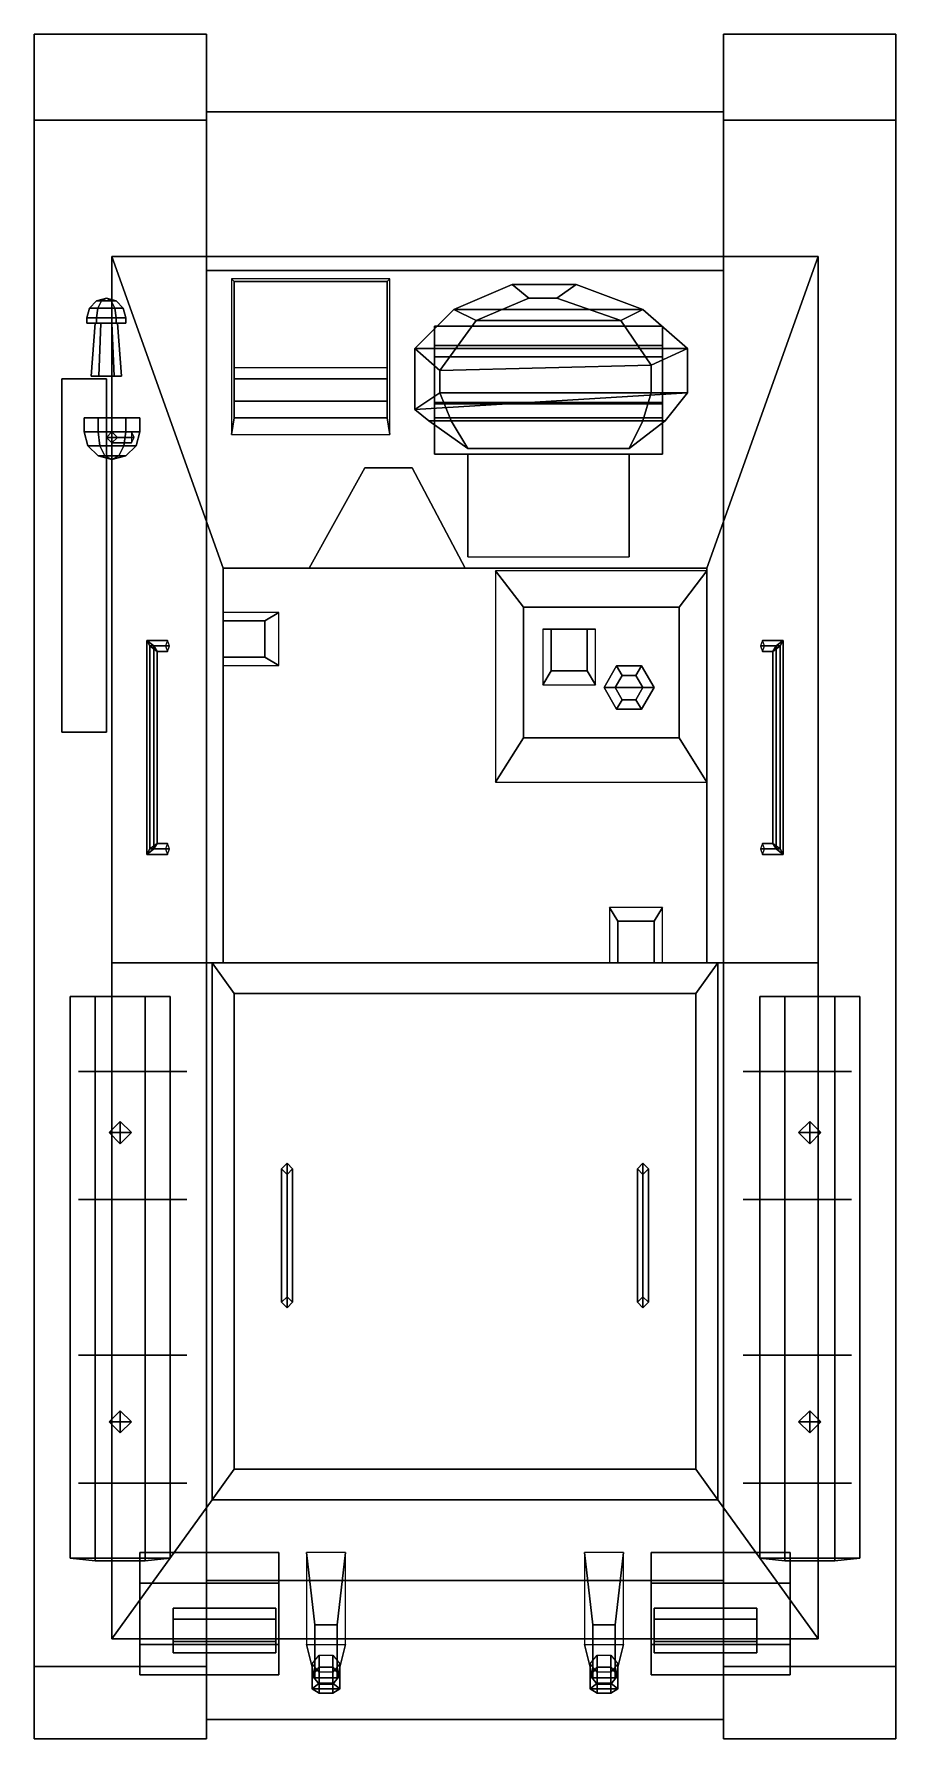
# Model space of a CAD drawing. Extents: x -1.55 to 1.55, y -2.96 to 3.17.
import ezdxf

# ---------------------------------------------------------------- set-up
doc = ezdxf.new("R2010")
doc.units = 0
doc.layers.get('0').update_dxf_attribs({"linetype": 'CONTINUOUS'})
doc.layers.add('MUDGUARDS', color=4, linetype='CONTINUOUS')

msp = doc.modelspace()

# ---------------------------------------------------------------- linework, layer by layer
for points in [[(-0.93, 2.32, 0.38), (-0.93, -2.39, 0.38), (-0.93, -2.89, 0.84), (-0.93, 2.89, 0.71)], [(0.93, 2.89, 0.71), (0.93, 2.32, 0.38), (-0.93, 2.32, 0.38), (-0.93, 2.89, 0.71)], [(-0.93, 2.89, 0.71), (-0.93, -2.89, 0.84), (-0.93, -2.6, 1.11), (-0.93, 2.37, 1.11)], [(0.93, 2.37, 1.11), (0.93, 2.89, 0.71), (-0.93, 2.89, 0.71), (-0.93, 2.37, 1.11)], [(0.93, -2.89, 0.84), (0.93, -2.39, 0.38), (0.93, 2.32, 0.38), (0.93, 2.89, 0.71)], [(0.93, -2.6, 1.11), (0.93, -2.89, 0.84), (0.93, 2.89, 0.71), (0.93, 2.37, 1.11)], [(-1.27, 2.37, 1.11), (-1.27, -0.17, 1.11), (-0.87, -0.17, 1.96), (-0.87, 1.25, 1.96)], [(0.87, 1.25, 1.96), (1.27, 2.37, 1.11), (-1.27, 2.37, 1.11), (-0.87, 1.25, 1.96)], [(-0.93, 2.37, 1.11), (-0.93, -2.6, 1.11), (-1.27, -2.6, 1.11), (-1.27, 2.37, 1.11)], [(0.87, -0.17, 1.96), (1.27, -0.17, 1.11), (1.27, 2.37, 1.11), (0.87, 1.25, 1.96)], [(1.27, 2.37, 1.11), (1.27, -2.6, 1.11), (0.93, -2.6, 1.11), (0.93, 2.37, 1.11)], [(0.93, 2.32, 0.38), (0.93, -2.39, 0.38), (-0.93, -2.39, 0.38), (-0.93, 2.32, 0.38)], [(-0.84, 2.29, 1.15), (-0.84, 1.73, 1.58), (-0.83, 1.79, 1.58), (-0.83, 2.28, 1.23)], [(-0.83, 2.28, 1.23), (-0.28, 2.28, 1.23), (-0.27, 2.29, 1.15), (-0.84, 2.29, 1.15)], [(-0.83, 1.79, 1.58), (-0.28, 1.79, 1.58), (-0.28, 2.28, 1.23), (-0.83, 2.28, 1.23)], [(-0.28, 2.28, 1.23), (-0.28, 1.79, 1.58), (-0.27, 1.73, 1.58), (-0.27, 2.29, 1.15)], [(0.17, 2.27, 1.91), (-0.04, 2.18, 1.91), (0.04, 2.14, 2), (0.23, 2.22, 2)], [(0.4, 2.27, 1.91), (0.64, 2.18, 1.91), (-0.04, 2.18, 1.91), (0.17, 2.27, 1.91)], [(0.23, 2.22, 2), (0.33, 2.22, 2), (0.4, 2.27, 1.91), (0.17, 2.27, 1.91)], [(0.33, 2.22, 2), (0.56, 2.14, 2), (0.64, 2.18, 1.91), (0.4, 2.27, 1.91)], [(-1.325, 2.2106, 1.24), (-1.3506, 2.185, 1.24), (-1.3203, 2.185, 1.2925), (-1.3075, 2.2106, 1.2703)], [(-1.3075, 2.2106, 1.2097), (-1.3203, 2.185, 1.1875), (-1.3506, 2.185, 1.24), (-1.325, 2.2106, 1.24)], [(-1.29, 2.22, 1.24), (-1.325, 2.2106, 1.24), (-1.3075, 2.2106, 1.2703), (-1.29, 2.22, 1.24)], [(-1.29, 2.22, 1.24), (-1.3075, 2.2106, 1.2097), (-1.325, 2.2106, 1.24), (-1.29, 2.22, 1.24)], [(-1.3075, 2.2106, 1.2703), (-1.3203, 2.185, 1.2925), (-1.2597, 2.185, 1.2925), (-1.2725, 2.2106, 1.2703)], [(-1.2725, 2.2106, 1.2097), (-1.2597, 2.185, 1.1875), (-1.3203, 2.185, 1.1875), (-1.3075, 2.2106, 1.2097)], [(-1.29, 2.22, 1.24), (-1.3075, 2.2106, 1.2703), (-1.2725, 2.2106, 1.2703), (-1.29, 2.22, 1.24)], [(-1.29, 2.22, 1.24), (-1.2725, 2.2106, 1.2097), (-1.3075, 2.2106, 1.2097), (-1.29, 2.22, 1.24)], [(-1.29, 2.22, 1.24), (-1.2725, 2.2106, 1.2703), (-1.255, 2.2106, 1.24), (-1.29, 2.22, 1.24)], [(-1.29, 2.22, 1.24), (-1.255, 2.2106, 1.24), (-1.2725, 2.2106, 1.2097), (-1.29, 2.22, 1.24)], [(-1.2725, 2.2106, 1.2703), (-1.2597, 2.185, 1.2925), (-1.2294, 2.185, 1.24), (-1.255, 2.2106, 1.24)], [(-1.255, 2.2106, 1.24), (-1.2294, 2.185, 1.24), (-1.2597, 2.185, 1.1875), (-1.2725, 2.2106, 1.2097)], [(0.04, 2.14, 2), (0.56, 2.14, 2), (0.33, 2.22, 2), (0.23, 2.22, 2)], [(-1.3506, 2.185, 1.24), (-1.36, 2.15, 1.24), (-1.325, 2.15, 1.3006), (-1.3203, 2.185, 1.2925)], [(-1.3203, 2.185, 1.1875), (-1.325, 2.15, 1.1794), (-1.36, 2.15, 1.24), (-1.3506, 2.185, 1.24)], [(-1.325, 2.15, 1.3006), (-1.36, 2.15, 1.24), (-1.36, 2.13, 1.24), (-1.325, 2.13, 1.3006)], [(-1.36, 2.15, 1.24), (-1.325, 2.15, 1.1794), (-1.325, 2.13, 1.1794), (-1.36, 2.13, 1.24)], [(-1.3203, 2.185, 1.2925), (-1.325, 2.15, 1.3006), (-1.255, 2.15, 1.3006), (-1.2597, 2.185, 1.2925)], [(-1.2597, 2.185, 1.1875), (-1.255, 2.15, 1.1794), (-1.325, 2.15, 1.1794), (-1.3203, 2.185, 1.1875)], [(-1.255, 2.15, 1.3006), (-1.325, 2.15, 1.3006), (-1.325, 2.13, 1.3006), (-1.255, 2.13, 1.3006)], [(-1.325, 2.15, 1.1794), (-1.255, 2.15, 1.1794), (-1.255, 2.13, 1.1794), (-1.325, 2.13, 1.1794)], [(-1.2597, 2.185, 1.2925), (-1.255, 2.15, 1.3006), (-1.22, 2.15, 1.24), (-1.2294, 2.185, 1.24)], [(-1.2294, 2.185, 1.24), (-1.22, 2.15, 1.24), (-1.255, 2.15, 1.1794), (-1.2597, 2.185, 1.1875)], [(-1.22, 2.15, 1.24), (-1.255, 2.15, 1.3006), (-1.255, 2.13, 1.3006), (-1.22, 2.13, 1.24)], [(-1.255, 2.15, 1.1794), (-1.22, 2.15, 1.24), (-1.22, 2.13, 1.24), (-1.255, 2.13, 1.1794)], [(0.64, 2.18, 1.91), (0.8, 2.04, 1.91), (-0.18, 2.04, 1.91), (-0.04, 2.18, 1.91)], [(-0.04, 2.18, 1.91), (-0.18, 2.04, 1.91), (-0.09, 1.96, 2), (0.04, 2.14, 2)], [(0.56, 2.14, 2), (0.67, 1.98, 2), (0.8, 2.04, 1.91), (0.64, 2.18, 1.91)], [(-1.255, 2.13, 1.3006), (-1.325, 2.13, 1.3006), (-1.36, 2.13, 1.24), (-1.22, 2.13, 1.24)], [(-1.22, 2.13, 1.24), (-1.36, 2.13, 1.24), (-1.325, 2.13, 1.1794), (-1.255, 2.13, 1.1794)], [(-1.3175, 1.94, 1.1924), (-1.345, 1.94, 1.24), (-1.33, 2.13, 1.24), (-1.31, 2.13, 1.2054)], [(-1.345, 1.94, 1.24), (-1.3175, 1.94, 1.2876), (-1.31, 2.13, 1.2746), (-1.33, 2.13, 1.24)], [(-1.2625, 1.94, 1.1924), (-1.3175, 1.94, 1.1924), (-1.31, 2.13, 1.2054), (-1.27, 2.13, 1.2054)], [(-1.3175, 1.94, 1.2876), (-1.2625, 1.94, 1.2876), (-1.27, 2.13, 1.2746), (-1.31, 2.13, 1.2746)], [(-1.235, 1.94, 1.24), (-1.2625, 1.94, 1.1924), (-1.27, 2.13, 1.2054), (-1.25, 2.13, 1.24)], [(-1.2625, 1.94, 1.2876), (-1.235, 1.94, 1.24), (-1.25, 2.13, 1.24), (-1.27, 2.13, 1.2746)], [(-0.11, 2.12, 1.34), (-0.11, 1.66, 1.64), (-0.11, 1.66, 1.93), (-0.11, 2.12, 1.48)], [(0.71, 2.12, 1.48), (0.71, 2.12, 1.34), (-0.11, 2.12, 1.34), (-0.11, 2.12, 1.48)], [(0.71, 2.05, 1.58), (0.71, 2.12, 1.48), (-0.11, 2.12, 1.48), (-0.11, 2.05, 1.58)], [(-0.11, 2.12, 1.48), (-0.11, 1.66, 1.93), (-0.11, 1.79, 1.86), (-0.11, 2.05, 1.58)], [(-0.09, 1.96, 2), (0.67, 1.98, 2), (0.56, 2.14, 2), (0.04, 2.14, 2)], [(0.71, 1.66, 1.93), (0.71, 1.66, 1.64), (0.71, 2.12, 1.34), (0.71, 2.12, 1.48)], [(0.71, 1.79, 1.86), (0.71, 1.66, 1.93), (0.71, 2.12, 1.48), (0.71, 2.05, 1.58)], [(0.8, 2.04, 1.91), (0.8, 1.88, 1.91), (-0.18, 1.82, 1.91), (-0.18, 2.04, 1.91)], [(-0.18, 2.04, 1.91), (-0.18, 1.82, 1.91), (-0.09, 1.88, 2), (-0.09, 1.96, 2)], [(0.71, 2.01, 1.8), (0.71, 2.05, 1.58), (-0.11, 2.05, 1.58), (-0.11, 2.01, 1.8)], [(-0.11, 2.05, 1.58), (-0.11, 1.84, 1.8), (-0.11, 1.84, 1.8), (-0.11, 2.01, 1.8)], [(0.67, 1.98, 2), (0.67, 1.88, 2), (0.8, 1.88, 1.91), (0.8, 2.04, 1.91)], [(0.71, 1.84, 1.8), (0.71, 1.84, 1.8), (0.71, 2.05, 1.58), (0.71, 2.01, 1.8)], [(-0.83, 1.97, 1.45), (-0.83, 1.79, 1.58), (-0.83, 1.85, 1.59), (-0.83, 1.93, 1.58)], [(-0.83, 1.93, 1.58), (-0.28, 1.93, 1.58), (-0.28, 1.97, 1.45), (-0.83, 1.97, 1.45)], [(-0.28, 1.93, 1.58), (-0.28, 1.85, 1.59), (-0.28, 1.79, 1.58), (-0.28, 1.97, 1.45)], [(-0.11, 2.01, 1.8), (-0.11, 1.84, 1.8), (0.71, 1.84, 1.8), (0.71, 2.01, 1.8)], [(-0.09, 1.88, 2), (0.67, 1.88, 2), (0.67, 1.98, 2), (-0.09, 1.96, 2)], [(-1.45, 1.93, 1.29), (-1.45, 0.66, 1.29), (-1.29, 0.66, 1.29), (-1.29, 1.93, 1.29)], [(-1.45, 1.93, 1.11), (-1.45, 0.66, 1.11), (-1.45, 0.66, 1.29), (-1.45, 1.93, 1.29)], [(-1.29, 1.93, 1.29), (-1.29, 1.93, 1.11), (-1.45, 1.93, 1.11), (-1.45, 1.93, 1.29)], [(-1.345, 1.94, 1.24), (-1.235, 1.94, 1.24), (-1.2625, 1.94, 1.2876), (-1.3175, 1.94, 1.2876)], [(-1.3175, 1.94, 1.1924), (-1.2625, 1.94, 1.1924), (-1.235, 1.94, 1.24), (-1.345, 1.94, 1.24)], [(-1.29, 0.66, 1.29), (-1.29, 0.66, 1.11), (-1.29, 1.93, 1.11), (-1.29, 1.93, 1.29)], [(-0.83, 1.85, 1.59), (-0.28, 1.85, 1.59), (-0.28, 1.93, 1.58), (-0.83, 1.93, 1.58)], [(-0.83, 1.79, 1.58), (-0.28, 1.79, 1.58), (-0.28, 1.85, 1.59), (-0.83, 1.85, 1.59)], [(0.8, 1.88, 1.91), (0.72, 1.78, 1.91), (-0.13, 1.78, 1.91), (-0.18, 1.82, 1.91)], [(-0.18, 1.82, 1.91), (-0.13, 1.78, 1.91), (-0.05, 1.78, 2), (-0.09, 1.88, 2)], [(-0.11, 1.8457, 1.8), (-0.11, 1.79, 1.86), (0.71, 1.79, 1.86), (0.71, 1.8457, 1.8)], [(-0.11, 1.84, 1.8), (-0.11, 1.84, 1.8), (0.71, 1.84, 1.8)], [(-0.05, 1.78, 2), (0.64, 1.78, 2), (0.67, 1.88, 2), (-0.09, 1.88, 2)], [(0.67, 1.88, 2), (0.64, 1.78, 2), (0.72, 1.78, 1.91), (0.8, 1.88, 1.91)], [(-1.32, 1.79, 1.5566), (-1.37, 1.79, 1.47), (-1.37, 1.74, 1.47), (-1.32, 1.74, 1.5566)], [(-1.37, 1.79, 1.47), (-1.32, 1.79, 1.3834), (-1.32, 1.74, 1.3834), (-1.37, 1.74, 1.47)], [(-1.17, 1.79, 1.47), (-1.37, 1.79, 1.47), (-1.32, 1.79, 1.5566), (-1.22, 1.79, 1.5566)], [(-1.22, 1.79, 1.3834), (-1.32, 1.79, 1.3834), (-1.37, 1.79, 1.47), (-1.17, 1.79, 1.47)], [(-1.22, 1.79, 1.5566), (-1.32, 1.79, 1.5566), (-1.32, 1.74, 1.5566), (-1.22, 1.74, 1.5566)], [(-1.32, 1.79, 1.3834), (-1.22, 1.79, 1.3834), (-1.22, 1.74, 1.3834), (-1.32, 1.74, 1.3834)], [(-1.17, 1.79, 1.47), (-1.22, 1.79, 1.5566), (-1.22, 1.74, 1.5566), (-1.17, 1.74, 1.47)], [(-1.22, 1.79, 1.3834), (-1.17, 1.79, 1.47), (-1.17, 1.74, 1.47), (-1.22, 1.74, 1.3834)], [(-0.84, 1.73, 1.58), (-0.27, 1.73, 1.58), (-0.28, 1.79, 1.58), (-0.83, 1.79, 1.58)], [(0.72, 1.78, 1.91), (0.59, 1.68, 1.91), (0.01, 1.68, 1.91), (-0.13, 1.78, 1.91)], [(-0.13, 1.78, 1.91), (0.01, 1.68, 1.91), (0.01, 1.68, 2), (-0.05, 1.78, 2)], [(-0.11, 1.79, 1.86), (-0.11, 1.66, 1.93), (0.71, 1.66, 1.93), (0.71, 1.79, 1.86)], [(0.01, 1.68, 2), (0.59, 1.68, 2), (0.64, 1.78, 2), (-0.05, 1.78, 2)], [(0.64, 1.78, 2), (0.59, 1.68, 2), (0.59, 1.68, 1.91), (0.72, 1.78, 1.91)], [(-1.3566, 1.69, 1.47), (-1.37, 1.74, 1.47), (-1.32, 1.74, 1.3834), (-1.3133, 1.69, 1.395)], [(-1.3133, 1.69, 1.545), (-1.32, 1.74, 1.5566), (-1.37, 1.74, 1.47), (-1.3566, 1.69, 1.47)], [(-1.3133, 1.69, 1.395), (-1.32, 1.74, 1.3834), (-1.22, 1.74, 1.3834), (-1.2267, 1.69, 1.395)], [(-1.2267, 1.69, 1.545), (-1.22, 1.74, 1.5566), (-1.32, 1.74, 1.5566), (-1.3133, 1.69, 1.545)], [(-1.2, 1.74, 1.29), (-1.2, 1.72, 1.27), (-1.29, 1.72, 1.4), (-1.27, 1.74, 1.4)], [(-1.2, 1.72, 1.27), (-1.2, 1.7, 1.29), (-1.27, 1.7, 1.4), (-1.29, 1.72, 1.4)], [(-1.19, 1.72, 1.3), (-1.2, 1.74, 1.29), (-1.27, 1.74, 1.4), (-1.25, 1.72, 1.4)], [(-1.2, 1.7, 1.29), (-1.19, 1.72, 1.3), (-1.25, 1.72, 1.4), (-1.27, 1.7, 1.4)], [(-1.2267, 1.69, 1.395), (-1.22, 1.74, 1.3834), (-1.17, 1.74, 1.47), (-1.1834, 1.69, 1.47)], [(-1.1834, 1.69, 1.47), (-1.17, 1.74, 1.47), (-1.22, 1.74, 1.5566), (-1.2267, 1.69, 1.545)], [(-1.32, 1.6534, 1.47), (-1.3566, 1.69, 1.47), (-1.3133, 1.69, 1.395), (-1.295, 1.6534, 1.4267)], [(-1.295, 1.6534, 1.5133), (-1.3133, 1.69, 1.545), (-1.3566, 1.69, 1.47), (-1.32, 1.6534, 1.47)], [(-1.295, 1.6534, 1.4267), (-1.3133, 1.69, 1.395), (-1.2267, 1.69, 1.395), (-1.245, 1.6534, 1.4267)], [(-1.245, 1.6534, 1.5133), (-1.2267, 1.69, 1.545), (-1.3133, 1.69, 1.545), (-1.295, 1.6534, 1.5133)], [(-1.245, 1.6534, 1.4267), (-1.2267, 1.69, 1.395), (-1.1834, 1.69, 1.47), (-1.22, 1.6534, 1.47)], [(-1.22, 1.6534, 1.47), (-1.1834, 1.69, 1.47), (-1.2267, 1.69, 1.545), (-1.245, 1.6534, 1.5133)], [(-0.11, 1.66, 1.93), (-0.11, 1.66, 1.64), (0.71, 1.66, 1.64), (0.71, 1.66, 1.93)], [(0.01, 1.68, 1.91), (0.59, 1.68, 1.91), (0.59, 1.68, 2), (0.01, 1.68, 2)], [(0.01, 1.66, 1.64), (0.01, 1.66, 1.64), (0.01, 1.29, 1.93), (0.01, 1.66, 1.93)], [(0.01, 1.66, 1.93), (0.01, 1.29, 1.93), (0.59, 1.29, 1.93), (0.59, 1.66, 1.93)], [(0.59, 1.66, 1.93), (0.59, 1.66, 1.64), (0.01, 1.66, 1.64), (0.01, 1.66, 1.93)], [(0.59, 1.29, 1.93), (0.59, 1.66, 1.64), (0.59, 1.66, 1.64), (0.59, 1.66, 1.93)], [(-1.27, 1.64, 1.47), (-1.32, 1.6534, 1.47), (-1.295, 1.6534, 1.4267), (-1.27, 1.64, 1.47)], [(-1.27, 1.64, 1.47), (-1.295, 1.6534, 1.5133), (-1.32, 1.6534, 1.47), (-1.27, 1.64, 1.47)], [(-1.27, 1.64, 1.47), (-1.295, 1.6534, 1.4267), (-1.245, 1.6534, 1.4267), (-1.27, 1.64, 1.47)], [(-1.27, 1.64, 1.47), (-1.245, 1.6534, 1.5133), (-1.295, 1.6534, 1.5133), (-1.27, 1.64, 1.47)], [(-1.27, 1.64, 1.47), (-1.245, 1.6534, 1.4267), (-1.22, 1.6534, 1.47), (-1.27, 1.64, 1.47)], [(-1.27, 1.64, 1.47), (-1.22, 1.6534, 1.47), (-1.245, 1.6534, 1.5133), (-1.27, 1.64, 1.47)], [(-0.56, 1.25, 1.96), (0, 1.25, 1.96), (-0.19, 1.61, 1.96), (-0.36, 1.61, 1.96)], [(-0.36, 1.61, 1.68), (-0.56, 1.25, 1.96), (-0.56, 1.25, 1.96), (-0.36, 1.61, 1.96)], [(-0.36, 1.61, 1.96), (-0.19, 1.61, 1.96), (-0.19, 1.61, 1.68), (-0.36, 1.61, 1.68)], [(-0.19, 1.61, 1.96), (0, 1.25, 1.96), (0, 1.25, 1.96), (-0.19, 1.61, 1.68)], [(-0.87, 1.25, 1.96), (-0.87, -0.17, 1.96), (0.87, -0.17, 1.96), (0.87, 1.25, 1.96)], [(0.21, 1.11, 2.1), (0.77, 1.11, 2.1), (0.87, 1.24, 1.96), (0.11, 1.24, 1.96)], [(0.11, 1.24, 1.96), (0.11, 0.48, 1.96), (0.21, 0.64, 2.1), (0.21, 1.11, 2.1)], [(0.77, 1.11, 2.1), (0.77, 0.64, 2.1), (0.87, 0.48, 1.96), (0.87, 1.24, 1.96)], [(0.21, 0.64, 2.1), (0.77, 0.64, 2.1), (0.77, 1.11, 2.1), (0.21, 1.11, 2.1)], [(-0.87, 1.06, 2.02), (-0.72, 1.06, 2.02), (-0.67, 1.09, 1.96), (-0.87, 1.09, 1.96)], [(-0.87, 1.09, 1.96), (-0.87, 0.9, 1.96), (-0.87, 0.93, 2.02), (-0.87, 1.06, 2.02)], [(-0.87, 0.93, 2.02), (-0.72, 0.93, 2.02), (-0.72, 1.06, 2.02), (-0.87, 1.06, 2.02)], [(-0.72, 1.06, 2.02), (-0.72, 0.93, 2.02), (-0.67, 0.9, 1.96), (-0.67, 1.09, 1.96)], [(-1.1332, 0.97, 1.5328), (-1.1447, 0.99, 1.5587), (-1.07, 0.99, 1.53), (-1.0772, 0.97, 1.5113)], [(-1.1447, 0.99, 1.5587), (-1.1188, 0.97, 1.5702), (-1.0628, 0.97, 1.5487), (-1.07, 0.99, 1.53)], [(-1.1188, 0.97, 1.5702), (-1.1447, 0.99, 1.5587), (-1.1447, 0.22, 1.5587), (-1.1188, 0.24, 1.5702)], [(-1.1447, 0.99, 1.5587), (-1.1332, 0.97, 1.5328), (-1.1332, 0.24, 1.5328), (-1.1447, 0.22, 1.5587)], [(0.47, 1.03, 2.1), (0.28, 1.03, 2.1), (0.31, 1.03, 2.16), (0.44, 1.03, 2.16)], [(0.28, 1.03, 2.1), (0.28, 0.83, 2.1), (0.31, 0.88, 2.16), (0.31, 1.03, 2.16)], [(0.31, 1.03, 2.16), (0.31, 0.88, 2.16), (0.44, 0.88, 2.16), (0.44, 1.03, 2.16)], [(0.44, 1.03, 2.16), (0.44, 0.88, 2.16), (0.47, 0.83, 2.1), (0.47, 1.03, 2.1)], [(1.1188, 0.97, 1.5702), (1.1447, 0.99, 1.5587), (1.07, 0.99, 1.53), (1.0628, 0.97, 1.5487)], [(1.1447, 0.99, 1.5587), (1.1332, 0.97, 1.5328), (1.0772, 0.97, 1.5113), (1.07, 0.99, 1.53)], [(1.1188, 0.24, 1.5702), (1.1447, 0.22, 1.5587), (1.1447, 0.99, 1.5587), (1.1188, 0.97, 1.5702)], [(1.1447, 0.22, 1.5587), (1.1332, 0.24, 1.5328), (1.1332, 0.97, 1.5328), (1.1447, 0.99, 1.5587)], [(-1.1073, 0.95, 1.5443), (-1.1332, 0.97, 1.5328), (-1.0772, 0.97, 1.5113), (-1.07, 0.95, 1.53)], [(-1.1332, 0.97, 1.5328), (-1.1073, 0.95, 1.5443), (-1.1073, 0.26, 1.5443), (-1.1332, 0.24, 1.5328)], [(-1.1188, 0.97, 1.5702), (-1.1073, 0.95, 1.5443), (-1.07, 0.95, 1.53), (-1.0628, 0.97, 1.5487)], [(-1.1073, 0.95, 1.5443), (-1.1188, 0.97, 1.5702), (-1.1188, 0.24, 1.5702), (-1.1073, 0.26, 1.5443)], [(-0.87, 0.9, 1.96), (-0.67, 0.9, 1.96), (-0.72, 0.93, 2.02), (-0.87, 0.93, 2.02)], [(1.1073, 0.95, 1.5443), (1.1188, 0.97, 1.5702), (1.0628, 0.97, 1.5487), (1.07, 0.95, 1.53)], [(1.1332, 0.97, 1.5328), (1.1073, 0.95, 1.5443), (1.07, 0.95, 1.53), (1.0772, 0.97, 1.5113)], [(1.1073, 0.26, 1.5443), (1.1188, 0.24, 1.5702), (1.1188, 0.97, 1.5702), (1.1073, 0.95, 1.5443)], [(1.1332, 0.24, 1.5328), (1.1073, 0.26, 1.5443), (1.1073, 0.95, 1.5443), (1.1332, 0.97, 1.5328)], [(0.44, 0.88, 2.16), (0.31, 0.88, 2.16), (0.28, 0.83, 2.1), (0.47, 0.83, 2.1)], [(0.545, 0.8979, 2.19), (0.5, 0.82, 2.19), (0.54, 0.82, 2.32), (0.565, 0.8633, 2.32)], [(0.5, 0.82, 2.15), (0.545, 0.8979, 2.15), (0.565, 0.8633, 2.1), (0.54, 0.82, 2.1)], [(0.545, 0.8979, 2.15), (0.5, 0.82, 2.15), (0.5, 0.82, 2.19), (0.545, 0.8979, 2.19)], [(0.54, 0.82, 2.32), (0.64, 0.82, 2.32), (0.615, 0.8633, 2.32), (0.565, 0.8633, 2.32)], [(0.635, 0.8979, 2.19), (0.545, 0.8979, 2.19), (0.565, 0.8633, 2.32), (0.615, 0.8633, 2.32)], [(0.545, 0.8979, 2.15), (0.635, 0.8979, 2.15), (0.615, 0.8633, 2.1), (0.565, 0.8633, 2.1)], [(0.635, 0.8979, 2.15), (0.545, 0.8979, 2.15), (0.545, 0.8979, 2.19), (0.635, 0.8979, 2.19)], [(0.68, 0.82, 2.19), (0.635, 0.8979, 2.19), (0.615, 0.8633, 2.32), (0.64, 0.82, 2.32)], [(0.635, 0.8979, 2.15), (0.68, 0.82, 2.15), (0.64, 0.82, 2.1), (0.615, 0.8633, 2.1)], [(0.68, 0.82, 2.15), (0.635, 0.8979, 2.15), (0.635, 0.8979, 2.19), (0.68, 0.82, 2.19)], [(0.5, 0.82, 2.19), (0.545, 0.7421, 2.19), (0.565, 0.7767, 2.32), (0.54, 0.82, 2.32)], [(0.545, 0.7421, 2.15), (0.5, 0.82, 2.15), (0.54, 0.82, 2.1), (0.565, 0.7767, 2.1)], [(0.5, 0.82, 2.15), (0.545, 0.7421, 2.15), (0.545, 0.7421, 2.19), (0.5, 0.82, 2.19)], [(0.565, 0.7767, 2.32), (0.615, 0.7767, 2.32), (0.64, 0.82, 2.32), (0.54, 0.82, 2.32)], [(0.635, 0.7421, 2.19), (0.68, 0.82, 2.19), (0.64, 0.82, 2.32), (0.615, 0.7767, 2.32)], [(0.68, 0.82, 2.15), (0.635, 0.7421, 2.15), (0.615, 0.7767, 2.1), (0.64, 0.82, 2.1)], [(0.635, 0.7421, 2.15), (0.68, 0.82, 2.15), (0.68, 0.82, 2.19), (0.635, 0.7421, 2.19)], [(0.545, 0.7421, 2.19), (0.635, 0.7421, 2.19), (0.615, 0.7767, 2.32), (0.565, 0.7767, 2.32)], [(0.635, 0.7421, 2.15), (0.545, 0.7421, 2.15), (0.565, 0.7767, 2.1), (0.615, 0.7767, 2.1)], [(0.545, 0.7421, 2.15), (0.635, 0.7421, 2.15), (0.635, 0.7421, 2.19), (0.545, 0.7421, 2.19)], [(-1.45, 0.66, 1.29), (-1.45, 0.66, 1.11), (-1.29, 0.66, 1.11), (-1.29, 0.66, 1.29)], [(0.11, 0.48, 1.96), (0.87, 0.48, 1.96), (0.77, 0.64, 2.1), (0.21, 0.64, 2.1)], [(-1.1332, 0.24, 1.5328), (-1.1073, 0.26, 1.5443), (-1.07, 0.26, 1.53), (-1.0772, 0.24, 1.5113)], [(-1.1073, 0.26, 1.5443), (-1.1188, 0.24, 1.5702), (-1.0628, 0.24, 1.5487), (-1.07, 0.26, 1.53)], [(1.1188, 0.24, 1.5702), (1.1073, 0.26, 1.5443), (1.07, 0.26, 1.53), (1.0628, 0.24, 1.5487)], [(1.1073, 0.26, 1.5443), (1.1332, 0.24, 1.5328), (1.0772, 0.24, 1.5113), (1.07, 0.26, 1.53)], [(-1.1188, 0.24, 1.5702), (-1.1447, 0.22, 1.5587), (-1.07, 0.22, 1.53), (-1.0628, 0.24, 1.5487)], [(-1.1447, 0.22, 1.5587), (-1.1332, 0.24, 1.5328), (-1.0772, 0.24, 1.5113), (-1.07, 0.22, 1.53)], [(1.1447, 0.22, 1.5587), (1.1188, 0.24, 1.5702), (1.0628, 0.24, 1.5487), (1.07, 0.22, 1.53)], [(1.1332, 0.24, 1.5328), (1.1447, 0.22, 1.5587), (1.07, 0.22, 1.53), (1.0772, 0.24, 1.5113)], [(0.55, -0.17, 2.02), (0.55, -0.02, 2.02), (0.52, 0.03, 1.96), (0.52, -0.17, 1.96)], [(0.55, -0.02, 2.02), (0.68, -0.02, 2.02), (0.71, 0.03, 1.96), (0.52, 0.03, 1.96)], [(0.71, -0.17, 1.96), (0.71, 0.03, 1.96), (0.68, -0.02, 2.02), (0.68, -0.17, 2.02)], [(0.68, -0.17, 2.02), (0.68, -0.02, 2.02), (0.55, -0.02, 2.02), (0.55, -0.17, 2.02)], [(-1.27, -0.17, 1.11), (-1.27, -2.6, 1.11), (-0.91, -2.1, 1.59), (-0.91, -0.17, 1.59)], [(-0.87, -0.17, 1.96), (-1.27, -0.17, 1.11), (1.27, -0.17, 1.11), (0.87, -0.17, 1.96)], [(-0.91, -0.17, 1.59), (-0.91, -2.1, 1.59), (-0.83, -1.99, 1.69), (-0.83, -0.28, 1.69)], [(0.83, -0.28, 1.69), (0.91, -0.17, 1.59), (-0.91, -0.17, 1.59), (-0.83, -0.28, 1.69)], [(0.52, -0.17, 1.96), (0.71, -0.17, 1.96), (0.68, -0.17, 2.02), (0.55, -0.17, 2.02)], [(0.83, -1.99, 1.69), (0.91, -2.1, 1.59), (0.91, -0.17, 1.59), (0.83, -0.28, 1.69)], [(0.91, -2.1, 1.59), (1.27, -2.6, 1.11), (1.27, -0.17, 1.11), (0.91, -0.17, 1.59)], [(-1.15, -0.29, 1.4141), (-1.33, -0.29, 1.4141), (-1.42, -0.29, 1.57), (-1.06, -0.29, 1.57)], [(-1.06, -0.29, 1.57), (-1.42, -0.29, 1.57), (-1.33, -0.29, 1.7259), (-1.15, -0.29, 1.7259)], [(-1.42, -0.29, 1.57), (-1.33, -0.29, 1.4141), (-1.33, -2.32, 1.4141), (-1.42, -2.31, 1.57)], [(-1.33, -0.29, 1.7259), (-1.42, -0.29, 1.57), (-1.42, -2.31, 1.57), (-1.33, -2.31, 1.7259)], [(-1.33, -0.29, 1.4141), (-1.15, -0.29, 1.4141), (-1.15, -2.32, 1.4141), (-1.33, -2.32, 1.4141)], [(-1.15, -0.29, 1.7259), (-1.33, -0.29, 1.7259), (-1.33, -2.31, 1.7259), (-1.15, -2.31, 1.7259)], [(-1.15, -0.29, 1.4141), (-1.06, -0.29, 1.57), (-1.06, -2.31, 1.57), (-1.15, -2.32, 1.4141)], [(-1.06, -0.29, 1.57), (-1.15, -0.29, 1.7259), (-1.15, -2.31, 1.7259), (-1.06, -2.31, 1.57)], [(-0.83, -0.28, 1.69), (-0.83, -1.99, 1.69), (0.83, -1.99, 1.69), (0.83, -0.28, 1.69)], [(1.15, -0.29, 1.7259), (1.06, -0.29, 1.57), (1.06, -2.31, 1.57), (1.15, -2.31, 1.7259)], [(1.06, -0.29, 1.57), (1.15, -0.29, 1.4141), (1.15, -2.32, 1.4141), (1.06, -2.31, 1.57)], [(1.42, -0.29, 1.57), (1.06, -0.29, 1.57), (1.15, -0.29, 1.7259), (1.33, -0.29, 1.7259)], [(1.33, -0.29, 1.4141), (1.15, -0.29, 1.4141), (1.06, -0.29, 1.57), (1.42, -0.29, 1.57)], [(1.33, -0.29, 1.7259), (1.15, -0.29, 1.7259), (1.15, -2.31, 1.7259), (1.33, -2.31, 1.7259)], [(1.15, -0.29, 1.4141), (1.33, -0.29, 1.4141), (1.33, -2.32, 1.4141), (1.15, -2.32, 1.4141)], [(1.42, -0.29, 1.57), (1.33, -0.29, 1.7259), (1.33, -2.31, 1.7259), (1.42, -2.31, 1.57)], [(1.33, -0.29, 1.4141), (1.42, -0.29, 1.57), (1.42, -2.31, 1.57), (1.33, -2.32, 1.4141)], [(-1.3, -0.56, 1.33), (-1.1, -0.56, 1.33), (-1, -0.56, 1.47), (-1.39, -0.56, 1.47)], [(-1.1, -0.56, 1.33), (-1.3, -0.56, 1.33), (-1.39, -0.56, 1.47), (-1, -0.56, 1.47)], [(1.3, -0.56, 1.33), (1.1, -0.56, 1.33), (1, -0.56, 1.47), (1.39, -0.56, 1.47)], [(1.1, -0.56, 1.33), (1.3, -0.56, 1.33), (1.39, -0.56, 1.47), (1, -0.56, 1.47)], [(-1.24, -0.74, 1.72), (-1.28, -0.78, 1.72), (-1.24, -0.78, 1.78)], [(-1.28, -0.78, 1.72), (-1.24, -0.82, 1.72), (-1.24, -0.78, 1.78)], [(-1.2, -0.78, 1.72), (-1.24, -0.74, 1.72), (-1.24, -0.78, 1.78)], [(-1.24, -0.82, 1.72), (-1.2, -0.78, 1.72), (-1.24, -0.78, 1.78)], [(1.24, -0.74, 1.72), (1.2, -0.78, 1.72), (1.24, -0.78, 1.78)], [(1.2, -0.78, 1.72), (1.24, -0.82, 1.72), (1.24, -0.78, 1.78)], [(1.28, -0.78, 1.72), (1.24, -0.74, 1.72), (1.24, -0.78, 1.78)], [(1.24, -0.82, 1.72), (1.28, -0.78, 1.72), (1.24, -0.78, 1.78)], [(-0.66, -0.91, 1.83), (-0.64, -0.89, 1.85), (-0.64, -0.89, 1.69), (-0.66, -0.91, 1.69)], [(-0.64, -0.89, 1.85), (-0.66, -0.91, 1.83), (-0.66, -1.39, 1.83), (-0.64, -1.41, 1.85)], [(-0.64, -0.93, 1.81), (-0.66, -0.91, 1.83), (-0.66, -0.91, 1.69), (-0.64, -0.93, 1.69)], [(-0.66, -0.91, 1.83), (-0.64, -0.93, 1.81), (-0.64, -1.37, 1.81), (-0.66, -1.39, 1.83)], [(-0.64, -0.89, 1.85), (-0.62, -0.91, 1.83), (-0.62, -0.91, 1.69), (-0.64, -0.89, 1.69)], [(-0.62, -0.91, 1.83), (-0.64, -0.89, 1.85), (-0.64, -1.41, 1.85), (-0.62, -1.39, 1.83)], [(-0.62, -0.91, 1.83), (-0.64, -0.93, 1.81), (-0.64, -0.93, 1.69), (-0.62, -0.91, 1.69)], [(-0.64, -0.93, 1.81), (-0.62, -0.91, 1.83), (-0.62, -1.39, 1.83), (-0.64, -1.37, 1.81)], [(0.62, -0.91, 1.83), (0.64, -0.89, 1.85), (0.64, -0.89, 1.69), (0.62, -0.91, 1.69)], [(0.64, -0.89, 1.85), (0.62, -0.91, 1.83), (0.62, -1.39, 1.83), (0.64, -1.41, 1.85)], [(0.64, -0.93, 1.81), (0.62, -0.91, 1.83), (0.62, -0.91, 1.69), (0.64, -0.93, 1.69)], [(0.62, -0.91, 1.83), (0.64, -0.93, 1.81), (0.64, -1.37, 1.81), (0.62, -1.39, 1.83)], [(0.64, -0.89, 1.85), (0.66, -0.91, 1.83), (0.66, -0.91, 1.69), (0.64, -0.89, 1.69)], [(0.66, -0.91, 1.83), (0.64, -0.89, 1.85), (0.64, -1.41, 1.85), (0.66, -1.39, 1.83)], [(0.66, -0.91, 1.83), (0.64, -0.93, 1.81), (0.64, -0.93, 1.69), (0.66, -0.91, 1.69)], [(0.64, -0.93, 1.81), (0.66, -0.91, 1.83), (0.66, -1.39, 1.83), (0.64, -1.37, 1.81)], [(-1.3, -1.02, 1.33), (-1.1, -1.02, 1.33), (-1, -1.02, 1.47), (-1.39, -1.02, 1.47)], [(-1.1, -1.02, 1.33), (-1.3, -1.02, 1.33), (-1.39, -1.02, 1.47), (-1, -1.02, 1.47)], [(1.3, -1.02, 1.33), (1.1, -1.02, 1.33), (1, -1.02, 1.47), (1.39, -1.02, 1.47)], [(1.1, -1.02, 1.33), (1.3, -1.02, 1.33), (1.39, -1.02, 1.47), (1, -1.02, 1.47)], [(-0.66, -1.39, 1.83), (-0.64, -1.37, 1.81), (-0.64, -1.37, 1.69), (-0.66, -1.39, 1.69)], [(-0.64, -1.41, 1.85), (-0.66, -1.39, 1.83), (-0.66, -1.39, 1.69), (-0.64, -1.41, 1.69)], [(-0.64, -1.37, 1.81), (-0.62, -1.39, 1.83), (-0.62, -1.39, 1.69), (-0.64, -1.37, 1.69)], [(-0.62, -1.39, 1.83), (-0.64, -1.41, 1.85), (-0.64, -1.41, 1.69), (-0.62, -1.39, 1.69)], [(0.62, -1.39, 1.83), (0.64, -1.37, 1.81), (0.64, -1.37, 1.69), (0.62, -1.39, 1.69)], [(0.64, -1.41, 1.85), (0.62, -1.39, 1.83), (0.62, -1.39, 1.69), (0.64, -1.41, 1.69)], [(0.64, -1.37, 1.81), (0.66, -1.39, 1.83), (0.66, -1.39, 1.69), (0.64, -1.37, 1.69)], [(0.66, -1.39, 1.83), (0.64, -1.41, 1.85), (0.64, -1.41, 1.69), (0.66, -1.39, 1.69)], [(-1.3, -1.58, 1.33), (-1.1, -1.58, 1.33), (-1, -1.58, 1.47), (-1.39, -1.58, 1.47)], [(-1.1, -1.58, 1.33), (-1.3, -1.58, 1.33), (-1.39, -1.58, 1.47), (-1, -1.58, 1.47)], [(1.3, -1.58, 1.33), (1.1, -1.58, 1.33), (1, -1.58, 1.47), (1.39, -1.58, 1.47)], [(1.1, -1.58, 1.33), (1.3, -1.58, 1.33), (1.39, -1.58, 1.47), (1, -1.58, 1.47)], [(-1.24, -1.78, 1.72), (-1.28, -1.82, 1.72), (-1.24, -1.82, 1.78)], [(-1.28, -1.82, 1.72), (-1.24, -1.86, 1.72), (-1.24, -1.82, 1.78)], [(-1.2, -1.82, 1.72), (-1.24, -1.78, 1.72), (-1.24, -1.82, 1.78)], [(-1.24, -1.86, 1.72), (-1.2, -1.82, 1.72), (-1.24, -1.82, 1.78)], [(1.24, -1.78, 1.72), (1.2, -1.82, 1.72), (1.24, -1.82, 1.78)], [(1.2, -1.82, 1.72), (1.24, -1.86, 1.72), (1.24, -1.82, 1.78)], [(1.28, -1.82, 1.72), (1.24, -1.78, 1.72), (1.24, -1.82, 1.78)], [(1.24, -1.86, 1.72), (1.28, -1.82, 1.72), (1.24, -1.82, 1.78)], [(-0.83, -1.99, 1.69), (-0.91, -2.1, 1.59), (0.91, -2.1, 1.59), (0.83, -1.99, 1.69)], [(-1.1, -2.04, 1.33), (-1.3, -2.04, 1.33), (-1.39, -2.04, 1.47), (-1, -2.04, 1.47)], [(-1.3, -2.04, 1.33), (-1.1, -2.04, 1.33), (-1, -2.04, 1.47), (-1.39, -2.04, 1.47)], [(1.1, -2.04, 1.33), (1.3, -2.04, 1.33), (1.39, -2.04, 1.47), (1, -2.04, 1.47)], [(1.3, -2.04, 1.33), (1.1, -2.04, 1.33), (1, -2.04, 1.47), (1.39, -2.04, 1.47)], [(-0.91, -2.1, 1.59), (-1.27, -2.6, 1.11), (1.27, -2.6, 1.11), (0.91, -2.1, 1.59)], [(-1.06, -2.31, 1.57), (-1.42, -2.31, 1.57), (-1.33, -2.32, 1.4141), (-1.15, -2.32, 1.4141)], [(-1.15, -2.31, 1.7259), (-1.33, -2.31, 1.7259), (-1.42, -2.31, 1.57), (-1.06, -2.31, 1.57)], [(-1.17, -2.73, 1.52), (-1.17, -2.29, 1.52), (-1.17, -2.4, 1.3295), (-1.17, -2.62, 1.3295)], [(-0.67, -2.29, 1.52), (-0.67, -2.4, 1.3295), (-1.17, -2.4, 1.3295), (-1.17, -2.29, 1.52)], [(-1.17, -2.62, 1.7105), (-1.17, -2.4, 1.7105), (-1.17, -2.29, 1.52), (-1.17, -2.73, 1.52)], [(-0.67, -2.4, 1.7105), (-0.67, -2.29, 1.52), (-1.17, -2.29, 1.52), (-1.17, -2.4, 1.7105)], [(-0.67, -2.62, 1.3295), (-0.67, -2.4, 1.3295), (-0.67, -2.29, 1.52), (-0.67, -2.73, 1.52)], [(-0.67, -2.73, 1.52), (-0.67, -2.29, 1.52), (-0.67, -2.4, 1.7105), (-0.67, -2.62, 1.7105)], [(-0.57, -2.62, 1.07), (-0.54, -2.74, 1.21), (-0.54, -2.55, 1.39), (-0.57, -2.29, 1.39)], [(-0.57, -2.29, 1.39), (-0.54, -2.55, 1.39), (-0.46, -2.55, 1.39), (-0.43, -2.29, 1.39)], [(-0.46, -2.55, 1.39), (-0.46, -2.74, 1.21), (-0.43, -2.62, 1.07), (-0.43, -2.29, 1.39)], [(0.43, -2.29, 1.39), (0.46, -2.55, 1.39), (0.54, -2.55, 1.39), (0.57, -2.29, 1.39)], [(0.43, -2.62, 1.07), (0.46, -2.74, 1.21), (0.46, -2.55, 1.39), (0.43, -2.29, 1.39)], [(0.54, -2.55, 1.39), (0.54, -2.74, 1.21), (0.57, -2.62, 1.07), (0.57, -2.29, 1.39)], [(1.17, -2.4, 1.7105), (1.17, -2.29, 1.52), (0.67, -2.29, 1.52), (0.67, -2.4, 1.7105)], [(1.17, -2.29, 1.52), (1.17, -2.4, 1.3295), (0.67, -2.4, 1.3295), (0.67, -2.29, 1.52)], [(0.67, -2.62, 1.7105), (0.67, -2.4, 1.7105), (0.67, -2.29, 1.52), (0.67, -2.73, 1.52)], [(0.67, -2.73, 1.52), (0.67, -2.29, 1.52), (0.67, -2.4, 1.3295), (0.67, -2.62, 1.3295)], [(1.33, -2.31, 1.7259), (1.15, -2.31, 1.7259), (1.06, -2.31, 1.57), (1.42, -2.31, 1.57)], [(1.42, -2.31, 1.57), (1.06, -2.31, 1.57), (1.15, -2.32, 1.4141), (1.33, -2.32, 1.4141)], [(1.17, -2.73, 1.52), (1.17, -2.29, 1.52), (1.17, -2.4, 1.7105), (1.17, -2.62, 1.7105)], [(1.17, -2.62, 1.3295), (1.17, -2.4, 1.3295), (1.17, -2.29, 1.52), (1.17, -2.73, 1.52)], [(-0.93, -2.89, 0.84), (-0.93, -2.39, 0.38), (0.93, -2.39, 0.38), (0.93, -2.89, 0.84)], [(-0.67, -2.62, 1.7105), (-0.67, -2.4, 1.7105), (-1.17, -2.4, 1.7105), (-1.17, -2.62, 1.7105)], [(-0.67, -2.4, 1.3295), (-0.67, -2.62, 1.3295), (-1.17, -2.62, 1.3295), (-1.17, -2.4, 1.3295)], [(1.17, -2.62, 1.7105), (1.17, -2.4, 1.7105), (0.67, -2.4, 1.7105), (0.67, -2.62, 1.7105)], [(1.17, -2.4, 1.3295), (1.17, -2.62, 1.3295), (0.67, -2.62, 1.3295), (0.67, -2.4, 1.3295)], [(-0.68, -2.53, 0.6293), (-0.68, -2.49, 0.56), (-1.05, -2.49, 0.56), (-1.05, -2.53, 0.6293)], [(-0.68, -2.49, 0.56), (-0.68, -2.53, 0.4907), (-1.05, -2.53, 0.4907), (-1.05, -2.49, 0.56)], [(-0.68, -2.53, 0.4907), (-0.68, -2.49, 0.56), (-0.68, -2.61, 0.6293), (-0.68, -2.65, 0.56)], [(0.68, -2.61, 0.6293), (0.68, -2.61, 0.6293), (0.68, -2.49, 0.56), (0.68, -2.53, 0.4907)], [(1.05, -2.53, 0.6293), (1.05, -2.49, 0.56), (0.68, -2.49, 0.56), (0.68, -2.53, 0.6293)], [(1.05, -2.49, 0.56), (1.05, -2.53, 0.4907), (0.68, -2.53, 0.4907), (0.68, -2.49, 0.56)], [(-0.68, -2.61, 0.6293), (-0.68, -2.53, 0.6293), (-1.05, -2.53, 0.6293), (-1.05, -2.61, 0.6293)], [(-0.68, -2.53, 0.4907), (-0.68, -2.61, 0.4907), (-1.05, -2.61, 0.4907), (-1.05, -2.53, 0.4907)], [(-0.68, -2.61, 0.4907), (-0.68, -2.53, 0.4907), (-0.68, -2.65, 0.56), (-0.68, -2.61, 0.4907)], [(-0.54, -2.55, 1.39), (-0.54, -2.74, 1.21), (-0.46, -2.74, 1.21), (-0.46, -2.55, 1.39)], [(0.46, -2.55, 1.39), (0.46, -2.74, 1.21), (0.54, -2.74, 1.21), (0.54, -2.55, 1.39)], [(0.68, -2.65, 0.56), (0.68, -2.61, 0.6293), (0.68, -2.53, 0.4907), (0.68, -2.61, 0.4907)], [(1.05, -2.61, 0.6293), (1.05, -2.53, 0.6293), (0.68, -2.53, 0.6293), (0.68, -2.61, 0.6293)], [(1.05, -2.53, 0.4907), (1.05, -2.61, 0.4907), (0.68, -2.61, 0.4907), (0.68, -2.53, 0.4907)], [(-0.67, -2.62, 1.3295), (-0.67, -2.73, 1.52), (-1.17, -2.73, 1.52), (-1.17, -2.62, 1.3295)], [(-0.67, -2.73, 1.52), (-0.67, -2.62, 1.7105), (-1.17, -2.62, 1.7105), (-1.17, -2.73, 1.52)], [(-0.68, -2.65, 0.56), (-0.68, -2.61, 0.6293), (-1.05, -2.61, 0.6293), (-1.05, -2.65, 0.56)], [(-0.68, -2.61, 0.4907), (-0.68, -2.65, 0.56), (-1.05, -2.65, 0.56), (-1.05, -2.61, 0.4907)], [(-0.93, -2.6, 1.11), (-0.93, -2.89, 0.84), (0.93, -2.89, 0.84), (0.93, -2.6, 1.11)], [(-0.43, -2.62, 1.07), (-0.46, -2.74, 1.21), (-0.54, -2.74, 1.21), (-0.57, -2.62, 1.07)], [(0.57, -2.62, 1.07), (0.54, -2.74, 1.21), (0.46, -2.74, 1.21), (0.43, -2.62, 1.07)], [(1.17, -2.73, 1.52), (1.17, -2.62, 1.7105), (0.67, -2.62, 1.7105), (0.67, -2.73, 1.52)], [(1.17, -2.62, 1.3295), (1.17, -2.73, 1.52), (0.67, -2.73, 1.52), (0.67, -2.62, 1.3295)], [(1.05, -2.65, 0.56), (1.05, -2.61, 0.6293), (0.68, -2.61, 0.6293), (0.68, -2.65, 0.56)], [(1.05, -2.61, 0.4907), (1.05, -2.65, 0.56), (0.68, -2.65, 0.56), (0.68, -2.61, 0.4907)], [(-0.55, -2.69, 1.17), (-0.525, -2.6594, 1.1394), (-0.525, -2.7018, 1.097), (-0.55, -2.7324, 1.1276)], [(-0.525, -2.7206, 1.2006), (-0.55, -2.69, 1.17), (-0.55, -2.7324, 1.1276), (-0.525, -2.763, 1.1582)], [(-0.525, -2.6594, 1.1394), (-0.475, -2.6594, 1.1394), (-0.475, -2.7018, 1.097), (-0.525, -2.7018, 1.097)], [(-0.475, -2.6594, 1.1394), (-0.45, -2.69, 1.17), (-0.45, -2.7324, 1.1276), (-0.475, -2.7018, 1.097)], [(-0.45, -2.69, 1.17), (-0.475, -2.7206, 1.2006), (-0.475, -2.763, 1.1582), (-0.45, -2.7324, 1.1276)], [(0.45, -2.69, 1.17), (0.475, -2.6594, 1.1394), (0.475, -2.7018, 1.097), (0.45, -2.7324, 1.1276)], [(0.475, -2.7206, 1.2006), (0.45, -2.69, 1.17), (0.45, -2.7324, 1.1276), (0.475, -2.763, 1.1582)], [(0.475, -2.6594, 1.1394), (0.525, -2.6594, 1.1394), (0.525, -2.7018, 1.097), (0.475, -2.7018, 1.097)], [(0.525, -2.6594, 1.1394), (0.55, -2.69, 1.17), (0.55, -2.7324, 1.1276), (0.525, -2.7018, 1.097)], [(0.55, -2.69, 1.17), (0.525, -2.7206, 1.2006), (0.525, -2.763, 1.1582), (0.55, -2.7324, 1.1276)], [(-0.55, -2.7324, 1.1276), (-0.525, -2.7018, 1.097), (-0.525, -2.76, 1.06), (-0.55, -2.78, 1.11)], [(-0.525, -2.763, 1.1582), (-0.55, -2.7324, 1.1276), (-0.55, -2.78, 1.11), (-0.525, -2.7961, 1.16)], [(-0.525, -2.7018, 1.097), (-0.475, -2.7018, 1.097), (-0.475, -2.76, 1.06), (-0.525, -2.76, 1.06)], [(-0.475, -2.7206, 1.2006), (-0.525, -2.7206, 1.2006), (-0.525, -2.763, 1.1582), (-0.475, -2.763, 1.1582)], [(-0.475, -2.7018, 1.097), (-0.45, -2.7324, 1.1276), (-0.45, -2.78, 1.11), (-0.475, -2.76, 1.06)], [(-0.45, -2.7324, 1.1276), (-0.475, -2.763, 1.1582), (-0.475, -2.7961, 1.16), (-0.45, -2.78, 1.11)], [(0.45, -2.7324, 1.1276), (0.475, -2.7018, 1.097), (0.475, -2.76, 1.06), (0.45, -2.78, 1.11)], [(0.475, -2.763, 1.1582), (0.45, -2.7324, 1.1276), (0.45, -2.78, 1.11), (0.475, -2.7961, 1.16)], [(0.475, -2.7018, 1.097), (0.525, -2.7018, 1.097), (0.525, -2.76, 1.06), (0.475, -2.76, 1.06)], [(0.525, -2.7206, 1.2006), (0.475, -2.7206, 1.2006), (0.475, -2.763, 1.1582), (0.525, -2.763, 1.1582)], [(0.525, -2.7018, 1.097), (0.55, -2.7324, 1.1276), (0.55, -2.78, 1.11), (0.525, -2.76, 1.06)], [(0.55, -2.7324, 1.1276), (0.525, -2.763, 1.1582), (0.525, -2.7961, 1.16), (0.55, -2.78, 1.11)], [(-0.45, -2.78, 1.11), (-0.55, -2.78, 1.11), (-0.525, -2.76, 1.06), (-0.475, -2.76, 1.06)], [(-0.475, -2.7961, 1.16), (-0.525, -2.7961, 1.16), (-0.55, -2.78, 1.11), (-0.45, -2.78, 1.11)], [(-0.475, -2.763, 1.1582), (-0.525, -2.763, 1.1582), (-0.525, -2.7961, 1.16), (-0.475, -2.7961, 1.16)], [(0.55, -2.78, 1.11), (0.45, -2.78, 1.11), (0.475, -2.76, 1.06), (0.525, -2.76, 1.06)], [(0.525, -2.7961, 1.16), (0.475, -2.7961, 1.16), (0.45, -2.78, 1.11), (0.55, -2.78, 1.11)], [(0.525, -2.763, 1.1582), (0.475, -2.763, 1.1582), (0.475, -2.7961, 1.16), (0.525, -2.7961, 1.16)]]:
    msp.add_3dface(points)
at = {"layer": 'MUDGUARDS'}
for points in [[(-0.93, 2.86, 1.11), (-0.93, 3.17, 0.76), (-1.55, 3.17, 0.76), (-1.55, 2.86, 1.11)], [(-1.55, 2.86, 1.11), (-1.55, 3.17, 0.76), (-0.93, 3.17, 0.76), (-0.93, 2.86, 1.11)], [(-0.93, 2.37, 1.11), (-0.93, 2.89, 0.71), (-0.93, 3.17, 0.76), (-0.93, 2.86, 1.11)], [(-0.93, 2.86, 1.11), (-0.93, 3.17, 0.76), (-0.93, 2.89, 0.71), (-0.93, 2.37, 1.11)], [(1.55, 2.86, 1.11), (1.55, 3.17, 0.76), (0.93, 3.17, 0.76), (0.93, 2.86, 1.11)], [(0.93, 2.86, 1.11), (0.93, 3.17, 0.76), (1.55, 3.17, 0.76), (1.55, 2.86, 1.11)], [(0.93, 2.37, 1.11), (0.93, 2.89, 0.71), (0.93, 3.17, 0.76), (0.93, 2.86, 1.11)], [(0.93, 2.86, 1.11), (0.93, 3.17, 0.76), (0.93, 2.89, 0.71), (0.93, 2.37, 1.11)], [(-0.93, -2.7, 1.11), (-0.93, 2.86, 1.11), (-1.55, 2.86, 1.11), (-1.55, -2.7, 1.11)], [(-1.55, -2.7, 1.11), (-1.55, 2.86, 1.11), (-0.93, 2.86, 1.11), (-0.93, -2.7, 1.11)], [(0.93, -2.7, 1.11), (0.93, 2.86, 1.11), (1.55, 2.86, 1.11), (1.55, -2.7, 1.11)], [(1.55, -2.7, 1.11), (1.55, 2.86, 1.11), (0.93, 2.86, 1.11), (0.93, -2.7, 1.11)], [(-0.93, -2.7, 1.11), (-0.93, -2.6, 1.11), (-0.93, -2.89, 0.84), (-0.93, -2.96, 0.95)], [(-0.93, -2.96, 0.95), (-0.93, -2.89, 0.84), (-0.93, -2.6, 1.11), (-0.93, -2.7, 1.11)], [(0.93, -2.7, 1.11), (0.93, -2.6, 1.11), (0.93, -2.89, 0.84), (0.93, -2.96, 0.95)], [(0.93, -2.96, 0.95), (0.93, -2.89, 0.84), (0.93, -2.6, 1.11), (0.93, -2.7, 1.11)], [(-0.93, -2.96, 0.95), (-0.93, -2.7, 1.11), (-1.55, -2.7, 1.11), (-1.55, -2.96, 0.95)], [(-1.55, -2.96, 0.95), (-1.55, -2.7, 1.11), (-0.93, -2.7, 1.11), (-0.93, -2.96, 0.95)], [(1.55, -2.96, 0.95), (1.55, -2.7, 1.11), (0.93, -2.7, 1.11), (0.93, -2.96, 0.95)], [(0.93, -2.96, 0.95), (0.93, -2.7, 1.11), (1.55, -2.7, 1.11), (1.55, -2.96, 0.95)]]:
    msp.add_3dface(points, dxfattribs=at)

doc.saveas('drawing.dxf')
